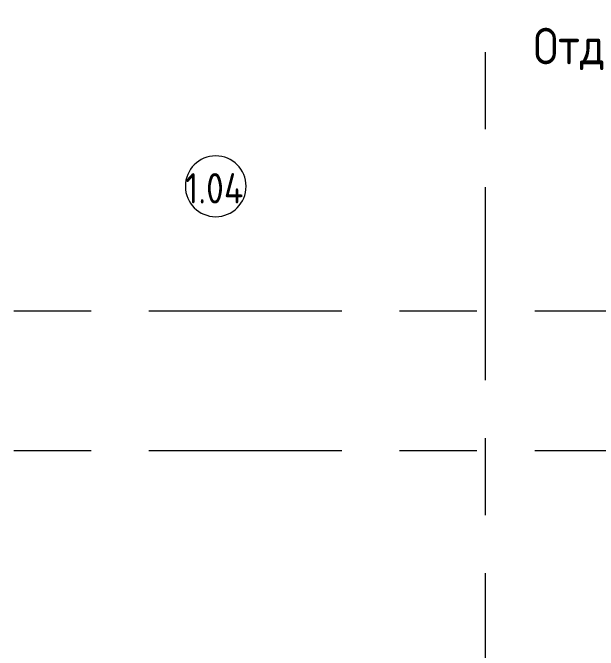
# Model space of a CAD drawing. Header units: millimetres. Extents: x -4196 to 190310, y -8553 to 29000.
# Drawn here: x 8620 to 13438, y 15358 to 20602 of the extents above; entities that cross this region are included whole.
import ezdxf

# ---------------------------------------------------------------- set-up
doc = ezdxf.new("R2010")
doc.units = ezdxf.units.MM
doc.linetypes.add('Осевая', pattern=[3175, 635, -476.25, 1587.5, -476.25])
for name, color, linetype, lineweight in [('A-AREA-IDEN', 7, 'Continuous', 9), ('G-ANNO-TEXT', 7, 'Continuous', 9), ('Оси-2', 7, 'Осевая', 9)]:
    doc.layers.add(name, color=color, linetype=linetype, lineweight=lineweight)
doc.styles.add('GOST Common', font='GOST_Common.ttf', dxfattribs={"width": 0.9, "height": 250})
doc.styles.add('GOST Common_2', font='GOST_Common.ttf', dxfattribs={"width": 0.9, "height": 300})

# ---------------------------------------------------------------- blocks, each defined once
blk = doc.blocks.new('Марка_Помещения - Номер-25198446-План потолков с обозначением видов отделки и геометрии 1 этажа в осях 1-12')
at = {"layer": 'A-AREA-IDEN'}
for start, end in [(360, 180), (180, 360)]:
    blk.add_arc((0, 0), 2.5, start, end, dxfattribs=at)

msp = doc.modelspace()

# ---------------------------------------------------------------- linework, layer by layer
at = {"layer": 'Оси-2'}
for p, q in [((12510, 593.7), (12510, 24898.1)), ((-896.3, 18150), (35990, 18150)), ((-896.3, 17000), (35990, 17000))]:
    msp.add_line(p, q, dxfattribs=at)

# ---------------------------------------------------------------- block references
at = {"layer": 'A-AREA-IDEN', "xscale": 99.99999999999993, "yscale": 99.99999999999993, "zscale": 99.99999999999993}
msp.add_blockref('Марка_Помещения - Номер-25198446-План потолков с обозначением видов отделки и геометрии 1 этажа в осях 1-12', (10290.3, 19174.4), dxfattribs=at)

# ---------------------------------------------------------------- texts
at = {"layer": 'A-AREA-IDEN', "insert": (10039.4, 19282.9), "char_height": 250, "width": 627.721, "attachment_point": 1, "style": 'GOST Common'}
msp.add_mtext('1.04', dxfattribs=at)
at = {"layer": 'G-ANNO-TEXT', "insert": (12905.8, 20477.8), "char_height": 300, "width": 1738.86, "attachment_point": 1, "style": 'GOST Common_2'}
msp.add_mtext('Отделку', dxfattribs=at)

doc.saveas('drawing.dxf')
